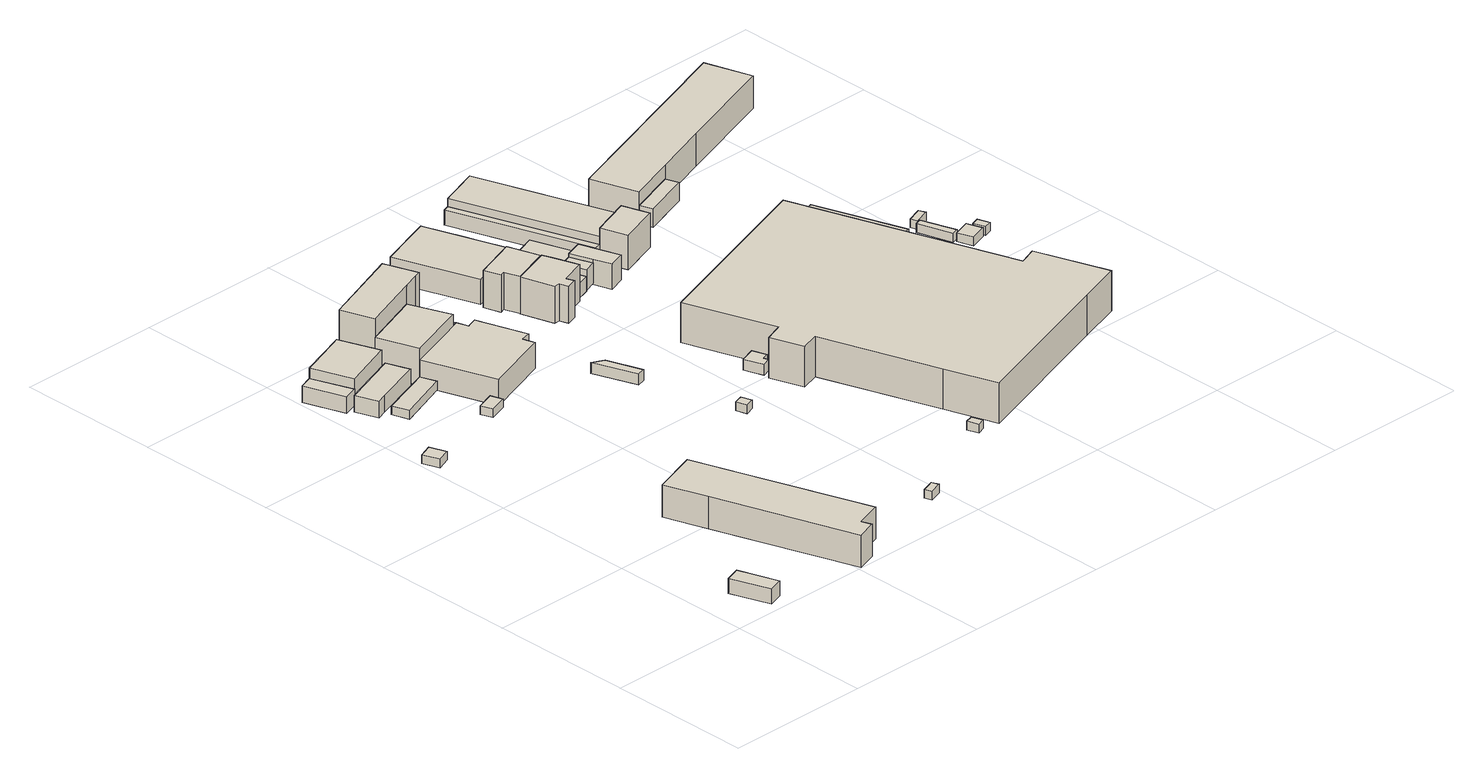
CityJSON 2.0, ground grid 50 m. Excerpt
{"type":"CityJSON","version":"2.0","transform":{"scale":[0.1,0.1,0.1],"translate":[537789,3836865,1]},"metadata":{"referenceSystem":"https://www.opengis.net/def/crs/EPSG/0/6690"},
"CityObjects":{
"building1":{"type":"Building","attributes":{"計測周辺長":39.94,"1/2500図郭":55,"区名":"此花区","町丁目名称":"常吉２丁目","街区番号":9,"class":"3003","usage":"402","measuredHeight":5.2,"storeysAboveGround":2,"BuildingDetailAttribute.buildingRoofEdgeArea":79.57,"BuildingDetailAttribute.buildingStructureType":"610","BuildingDetailAttribute.buildingStructureOrgType":"2","BuildingDetailAttribute.detailedUsage":"1401","BuildingDetailAttribute.specifiedBuildingCoverageRate":0.6,"BuildingDetailAttribute.surveyYear":2017,"BuildingTsunamiRiskAttribute.description":"1","BuildingTsunamiRiskAttribute.rank":"2","BuildingTsunamiRiskAttribute.depth":0.59,"BuildingHighTideRiskAttribute.description":"1","BuildingHighTideRiskAttribute.rank":"3","BuildingHighTideRiskAttribute.depth":3.52,"BuildingIDAttribute.prefecture":"27","BuildingIDAttribute.city":"27104"},"geometry":[{"type":"Solid","lod":"1","boundaries":[[[[0,1,2,3]],[[2,4,5,3]],[[1,6,4,2]],[[0,7,6,1]],[[3,5,7,0]],[[4,6,7,5]]]]}]},
"building2":{"type":"Building","attributes":{"計測周辺長":22.3,"1/2500図郭":45,"区名":"此花区","町丁目名称":"常吉２丁目","街区番号":11,"class":"3001","usage":"431","storeysAboveGround":1,"BuildingDetailAttribute.buildingRoofEdgeArea":30.81,"BuildingDetailAttribute.buildingStructureType":"610","BuildingDetailAttribute.buildingStructureOrgType":"2","BuildingDetailAttribute.detailedUsage":"1720","BuildingDetailAttribute.specifiedBuildingCoverageRate":0.6,"BuildingDetailAttribute.surveyYear":2017,"BuildingTsunamiRiskAttribute.description":"1","BuildingTsunamiRiskAttribute.rank":"2","BuildingTsunamiRiskAttribute.depth":0.54,"BuildingHighTideRiskAttribute.description":"1","BuildingHighTideRiskAttribute.rank":"3","BuildingHighTideRiskAttribute.depth":3.46,"BuildingIDAttribute.prefecture":"27","BuildingIDAttribute.city":"27104"},"geometry":[{"type":"Solid","lod":"1","boundaries":[[[[8,9,10,11]],[[10,12,13,11]],[[9,14,12,10]],[[8,15,14,9]],[[11,13,15,8]],[[12,14,15,13]]]]}]},
"building3":{"type":"Building","attributes":{"計測周辺長":166.53,"1/2500図郭":55,"区名":"此花区","町丁目名称":"常吉２丁目","街区番号":9,"class":"3001","usage":"431","measuredHeight":11,"storeysAboveGround":2,"BuildingDetailAttribute.buildingRoofEdgeArea":1087.37,"BuildingDetailAttribute.buildingStructureType":"610","BuildingDetailAttribute.buildingStructureOrgType":"2","BuildingDetailAttribute.detailedUsage":"1720","BuildingDetailAttribute.specifiedBuildingCoverageRate":0.6,"BuildingDetailAttribute.surveyYear":2017,"BuildingTsunamiRiskAttribute.description":"1","BuildingTsunamiRiskAttribute.rank":"2","BuildingTsunamiRiskAttribute.depth":1.04,"BuildingHighTideRiskAttribute.description":"1","BuildingHighTideRiskAttribute.rank":"3","BuildingHighTideRiskAttribute.depth":4.25,"BuildingIDAttribute.prefecture":"27","BuildingIDAttribute.city":"27104"},"geometry":[{"type":"Solid","lod":"1","boundaries":[[[[16,17,18,19,20,21,22,23]],[[22,24,25,23]],[[21,26,24,22]],[[20,27,26,21]],[[19,28,27,20]],[[18,29,28,19]],[[17,30,29,18]],[[16,31,30,17]],[[23,25,31,16]],[[24,26,27,28,29,30,31,25]]]]}]},
"building4":{"type":"Building","attributes":{"計測周辺長":39.76,"1/2500図郭":45,"区名":"此花区","町丁目名称":"常吉２丁目","街区番号":11,"class":"3003","usage":"431","measuredHeight":5.7,"storeysAboveGround":1,"BuildingDetailAttribute.buildingRoofEdgeArea":74.99,"BuildingDetailAttribute.buildingStructureType":"610","BuildingDetailAttribute.buildingStructureOrgType":"2","BuildingDetailAttribute.detailedUsage":"1720","BuildingDetailAttribute.specifiedBuildingCoverageRate":0.6,"BuildingDetailAttribute.surveyYear":2017,"BuildingTsunamiRiskAttribute.description":"1","BuildingTsunamiRiskAttribute.rank":"1","BuildingTsunamiRiskAttribute.depth":0.33,"BuildingHighTideRiskAttribute.description":"1","BuildingHighTideRiskAttribute.rank":"3","BuildingHighTideRiskAttribute.depth":3.25,"BuildingIDAttribute.prefecture":"27","BuildingIDAttribute.city":"27104"},"geometry":[{"type":"Solid","lod":"1","boundaries":[[[[32,33,34,35]],[[34,36,37,35]],[[33,38,36,34]],[[32,39,38,33]],[[35,37,39,32]],[[36,38,39,37]]]]}]},
"building5":{"type":"Building","attributes":{"計測周辺長":59.46,"1/2500図郭":45,"区名":"此花区","町丁目名称":"常吉２丁目","街区番号":11,"class":"3001","usage":"431","measuredHeight":5.7,"storeysAboveGround":2,"BuildingDetailAttribute.buildingRoofEdgeArea":177.06,"BuildingDetailAttribute.buildingStructureType":"610","BuildingDetailAttribute.buildingStructureOrgType":"2","BuildingDetailAttribute.detailedUsage":"1720","BuildingDetailAttribute.specifiedBuildingCoverageRate":0.6,"BuildingDetailAttribute.surveyYear":2017,"BuildingTsunamiRiskAttribute.description":"1","BuildingTsunamiRiskAttribute.rank":"1","BuildingTsunamiRiskAttribute.depth":0.1,"BuildingHighTideRiskAttribute.description":"1","BuildingHighTideRiskAttribute.rank":"3","BuildingHighTideRiskAttribute.depth":3.02,"BuildingIDAttribute.prefecture":"27","BuildingIDAttribute.city":"27104"},"geometry":[{"type":"Solid","lod":"1","boundaries":[[[[40,41,42,43,44,45]],[[44,46,47,45]],[[43,48,46,44]],[[42,49,48,43]],[[41,50,49,42]],[[40,51,50,41]],[[45,47,51,40]],[[46,48,49,50,51,47]]]]}]},
"building6":{"type":"Building","attributes":{"計測周辺長":67.37,"1/2500図郭":45,"区名":"此花区","町丁目名称":"常吉２丁目","街区番号":11,"class":"3001","usage":"431","measuredHeight":9.3,"storeysAboveGround":2,"BuildingDetailAttribute.buildingRoofEdgeArea":279.75,"BuildingDetailAttribute.buildingStructureType":"610","BuildingDetailAttribute.buildingStructureOrgType":"2","BuildingDetailAttribute.detailedUsage":"1720","BuildingDetailAttribute.specifiedBuildingCoverageRate":0.6,"BuildingDetailAttribute.surveyYear":2017,"BuildingTsunamiRiskAttribute.description":"1","BuildingTsunamiRiskAttribute.rank":"1","BuildingTsunamiRiskAttribute.depth":0.33,"BuildingHighTideRiskAttribute.description":"1","BuildingHighTideRiskAttribute.rank":"3","BuildingHighTideRiskAttribute.depth":3.25,"BuildingIDAttribute.prefecture":"27","BuildingIDAttribute.city":"27104"},"geometry":[{"type":"Solid","lod":"1","boundaries":[[[[35,52,53,32]],[[53,54,55,32]],[[52,56,54,53]],[[35,57,56,52]],[[32,55,57,35]],[[54,56,57,55]]]]}]},
"building7":{"type":"Building","attributes":{"class":"3001","BuildingDetailAttribute.specifiedBuildingCoverageRate":0.6,"BuildingDetailAttribute.surveyYear":2017,"BuildingTsunamiRiskAttribute.description":"1","BuildingTsunamiRiskAttribute.rank":"1","BuildingTsunamiRiskAttribute.depth":0.11,"BuildingHighTideRiskAttribute.description":"1","BuildingHighTideRiskAttribute.rank":"2","BuildingHighTideRiskAttribute.depth":2.92,"BuildingIDAttribute.prefecture":"27","BuildingIDAttribute.city":"27104"},"geometry":[{"type":"Solid","lod":"1","boundaries":[[[[58,59,60,61]],[[60,62,63,61]],[[59,64,62,60]],[[58,65,64,59]],[[61,63,65,58]],[[62,64,65,63]]]]}]},
"building8":{"type":"Building","attributes":{"class":"3001","BuildingDetailAttribute.specifiedBuildingCoverageRate":0.6,"BuildingDetailAttribute.surveyYear":2017,"BuildingTsunamiRiskAttribute.description":"1","BuildingTsunamiRiskAttribute.rank":"2","BuildingTsunamiRiskAttribute.depth":0.58,"BuildingHighTideRiskAttribute.description":"1","BuildingHighTideRiskAttribute.rank":"3","BuildingHighTideRiskAttribute.depth":3.51,"BuildingIDAttribute.prefecture":"27","BuildingIDAttribute.city":"27104"},"geometry":[{"type":"Solid","lod":"1","boundaries":[[[[66,67,68,69]],[[68,70,71,69]],[[67,72,70,68]],[[66,73,72,67]],[[69,71,73,66]],[[70,72,73,71]]]]}]},
"building9":{"type":"Building","attributes":{"計測周辺長":85.79,"1/2500図郭":45,"区名":"此花区","町丁目名称":"常吉２丁目","街区番号":11,"class":"3001","usage":"431","measuredHeight":12.8,"storeysAboveGround":3,"BuildingDetailAttribute.buildingRoofEdgeArea":417.97,"BuildingDetailAttribute.buildingStructureType":"610","BuildingDetailAttribute.buildingStructureOrgType":"2","BuildingDetailAttribute.detailedUsage":"1720","BuildingDetailAttribute.specifiedBuildingCoverageRate":0.6,"BuildingDetailAttribute.surveyYear":2017,"BuildingTsunamiRiskAttribute.description":"1","BuildingTsunamiRiskAttribute.rank":"1","BuildingTsunamiRiskAttribute.depth":0.37,"BuildingHighTideRiskAttribute.description":"1","BuildingHighTideRiskAttribute.rank":"3","BuildingHighTideRiskAttribute.depth":3.3,"BuildingIDAttribute.prefecture":"27","BuildingIDAttribute.city":"27104"},"geometry":[{"type":"Solid","lod":"1","boundaries":[[[[74,75,76,77]],[[76,78,79,77]],[[75,80,78,76]],[[74,81,80,75]],[[77,79,81,74]],[[78,80,81,79]]]]}]},
"building10":{"type":"Building","attributes":{"計測周辺長":101.67,"1/2500図郭":45,"区名":"此花区","町丁目名称":"常吉２丁目","街区番号":11,"class":"3001","usage":"431","measuredHeight":9,"storeysAboveGround":2,"BuildingDetailAttribute.buildingRoofEdgeArea":645.27,"BuildingDetailAttribute.buildingStructureType":"610","BuildingDetailAttribute.buildingStructureOrgType":"2","BuildingDetailAttribute.detailedUsage":"1720","BuildingDetailAttribute.specifiedBuildingCoverageRate":0.6,"BuildingDetailAttribute.surveyYear":2017,"BuildingTsunamiRiskAttribute.description":"1","BuildingTsunamiRiskAttribute.rank":"2","BuildingTsunamiRiskAttribute.depth":0.52,"BuildingHighTideRiskAttribute.description":"1","BuildingHighTideRiskAttribute.rank":"3","BuildingHighTideRiskAttribute.depth":3.44,"BuildingIDAttribute.prefecture":"27","BuildingIDAttribute.city":"27104"},"geometry":[{"type":"Solid","lod":"1","boundaries":[[[[82,83,84,85,86,87,88,89,90]],[[89,91,92,90]],[[88,93,91,89]],[[87,94,93,88]],[[86,95,94,87]],[[85,96,95,86]],[[84,97,96,85]],[[83,98,97,84]],[[82,99,98,83]],[[90,92,99,82]],[[91,93,94,95,96,97,98,99,92]]]]}]},
"building11":{"type":"Building","attributes":{"計測周辺長":84.91,"1/2500図郭":45,"区名":"此花区","町丁目名称":"常吉２丁目","街区番号":11,"class":"3001","usage":"431","measuredHeight":19.4,"storeysAboveGround":3,"BuildingDetailAttribute.buildingRoofEdgeArea":367.75,"BuildingDetailAttribute.buildingStructureType":"610","BuildingDetailAttribute.buildingStructureOrgType":"2","BuildingDetailAttribute.detailedUsage":"1720","BuildingDetailAttribute.specifiedBuildingCoverageRate":0.6,"BuildingDetailAttribute.surveyYear":2017,"BuildingTsunamiRiskAttribute.description":"1","BuildingTsunamiRiskAttribute.rank":"1","BuildingTsunamiRiskAttribute.depth":0.43,"BuildingHighTideRiskAttribute.description":"1","BuildingHighTideRiskAttribute.rank":"3","BuildingHighTideRiskAttribute.depth":3.35,"BuildingIDAttribute.prefecture":"27","BuildingIDAttribute.city":"27104"},"geometry":[{"type":"Solid","lod":"1","boundaries":[[[[100,101,102,103,104,105]],[[104,106,107,105]],[[103,108,106,104]],[[102,109,108,103]],[[101,110,109,102]],[[100,111,110,101]],[[105,107,111,100]],[[106,108,109,110,111,107]]]]}]},
"building12":{"type":"Building","attributes":{"class":"3001","BuildingDetailAttribute.specifiedBuildingCoverageRate":0.6,"BuildingDetailAttribute.surveyYear":2017,"BuildingTsunamiRiskAttribute.description":"1","BuildingTsunamiRiskAttribute.rank":"2","BuildingTsunamiRiskAttribute.depth":1.11,"BuildingHighTideRiskAttribute.description":"1","BuildingHighTideRiskAttribute.rank":"3","BuildingHighTideRiskAttribute.depth":4.04,"BuildingIDAttribute.prefecture":"27","BuildingIDAttribute.city":"27104"},"geometry":[{"type":"Solid","lod":"1","boundaries":[[[[112,113,114,115]],[[114,116,117,115]],[[113,118,116,114]],[[112,119,118,113]],[[115,117,119,112]],[[116,118,119,117]]]]}]},
"building13":{"type":"Building","attributes":{"計測周辺長":85.79,"1/2500図郭":45,"区名":"此花区","町丁目名称":"常吉２丁目","街区番号":11,"class":"3001","usage":"431","measuredHeight":6.6,"storeysAboveGround":3,"BuildingDetailAttribute.buildingRoofEdgeArea":417.97,"BuildingDetailAttribute.buildingStructureType":"610","BuildingDetailAttribute.buildingStructureOrgType":"2","BuildingDetailAttribute.detailedUsage":"1720","BuildingDetailAttribute.specifiedBuildingCoverageRate":0.6,"BuildingDetailAttribute.surveyYear":2017,"BuildingTsunamiRiskAttribute.description":"1","BuildingTsunamiRiskAttribute.rank":"1","BuildingTsunamiRiskAttribute.depth":0.46,"BuildingHighTideRiskAttribute.description":"1","BuildingHighTideRiskAttribute.rank":"3","BuildingHighTideRiskAttribute.depth":3.39,"BuildingIDAttribute.prefecture":"27","BuildingIDAttribute.city":"27104"},"geometry":[{"type":"Solid","lod":"1","boundaries":[[[[120,121,90,89,122]],[[89,123,124,122]],[[90,125,123,89]],[[121,126,125,90]],[[120,127,126,121]],[[122,124,127,120]],[[123,125,126,127,124]]]]}]},
"building14":{"type":"Building","attributes":{"class":"3001","measuredHeight":3.7,"BuildingDetailAttribute.specifiedBuildingCoverageRate":0.6,"BuildingDetailAttribute.surveyYear":2017,"BuildingTsunamiRiskAttribute.description":"1","BuildingTsunamiRiskAttribute.rank":"2","BuildingTsunamiRiskAttribute.depth":0.71,"BuildingHighTideRiskAttribute.description":"1","BuildingHighTideRiskAttribute.rank":"3","BuildingHighTideRiskAttribute.depth":3.64,"BuildingIDAttribute.prefecture":"27","BuildingIDAttribute.city":"27104"},"geometry":[{"type":"Solid","lod":"1","boundaries":[[[[128,129,130,131]],[[130,132,133,131]],[[129,134,132,130]],[[128,135,134,129]],[[131,133,135,128]],[[132,134,135,133]]]]}]},
"building15":{"type":"Building","attributes":{"計測周辺長":14.5,"1/2500図郭":45,"区名":"此花区","町丁目名称":"常吉２丁目","街区番号":9,"class":"3001","usage":"454","storeysAboveGround":1,"BuildingDetailAttribute.buildingRoofEdgeArea":13.06,"BuildingDetailAttribute.buildingStructureType":"610","BuildingDetailAttribute.buildingStructureOrgType":"2","BuildingDetailAttribute.detailedUsage":"1930","BuildingDetailAttribute.specifiedBuildingCoverageRate":0.6,"BuildingDetailAttribute.surveyYear":2017,"BuildingTsunamiRiskAttribute.description":"1","BuildingTsunamiRiskAttribute.rank":"2","BuildingTsunamiRiskAttribute.depth":0.81,"BuildingHighTideRiskAttribute.description":"1","BuildingHighTideRiskAttribute.rank":"3","BuildingHighTideRiskAttribute.depth":3.75,"BuildingIDAttribute.prefecture":"27","BuildingIDAttribute.city":"27104"},"geometry":[{"type":"Solid","lod":"1","boundaries":[[[[136,137,138,139]],[[138,140,141,139]],[[137,142,140,138]],[[136,143,142,137]],[[139,141,143,136]],[[140,142,143,141]]]]}]},
"building16":{"type":"Building","attributes":{"計測周辺長":13.92,"1/2500図郭":55,"区名":"此花区","町丁目名称":"常吉２丁目","街区番号":6,"class":"3001","usage":"441","storeysAboveGround":1,"BuildingDetailAttribute.buildingRoofEdgeArea":11.75,"BuildingDetailAttribute.buildingStructureType":"610","BuildingDetailAttribute.buildingStructureOrgType":"2","BuildingDetailAttribute.detailedUsage":"1520","BuildingDetailAttribute.specifiedBuildingCoverageRate":0.6,"BuildingDetailAttribute.surveyYear":2017,"BuildingTsunamiRiskAttribute.description":"1","BuildingTsunamiRiskAttribute.rank":"2","BuildingTsunamiRiskAttribute.depth":1.14,"BuildingHighTideRiskAttribute.description":"1","BuildingHighTideRiskAttribute.rank":"3","BuildingHighTideRiskAttribute.depth":4.07,"BuildingIDAttribute.prefecture":"27","BuildingIDAttribute.city":"27104"},"geometry":[{"type":"Solid","lod":"1","boundaries":[[[[144,145,146,147]],[[146,148,149,147]],[[145,150,148,146]],[[144,151,150,145]],[[147,149,151,144]],[[148,150,151,149]]]]}]},
"building17":{"type":"Building","attributes":{"計測周辺長":25.36,"1/2500図郭":45,"区名":"此花区","町丁目名称":"常吉２丁目","街区番号":6,"class":"3001","usage":"441","measuredHeight":3.6,"storeysAboveGround":1,"BuildingDetailAttribute.buildingRoofEdgeArea":35.48,"BuildingDetailAttribute.buildingStructureType":"610","BuildingDetailAttribute.buildingStructureOrgType":"2","BuildingDetailAttribute.detailedUsage":"1520","BuildingDetailAttribute.specifiedBuildingCoverageRate":0.6,"BuildingDetailAttribute.surveyYear":2017,"BuildingTsunamiRiskAttribute.description":"1","BuildingTsunamiRiskAttribute.rank":"2","BuildingTsunamiRiskAttribute.depth":0.9,"BuildingHighTideRiskAttribute.description":"1","BuildingHighTideRiskAttribute.rank":"3","BuildingHighTideRiskAttribute.depth":3.83,"BuildingIDAttribute.prefecture":"27","BuildingIDAttribute.city":"27104"},"geometry":[{"type":"Solid","lod":"1","boundaries":[[[[152,153,154,155,156,157]],[[156,158,159,157]],[[155,160,158,156]],[[154,161,160,155]],[[153,162,161,154]],[[152,163,162,153]],[[157,159,163,152]],[[158,160,161,162,163,159]]]]}]},
"building18":{"type":"Building","attributes":{"計測周辺長":54.32,"1/2500図郭":45,"区名":"此花区","町丁目名称":"常吉２丁目","街区番号":5,"class":"3001","usage":"441","measuredHeight":12.8,"storeysAboveGround":3,"BuildingDetailAttribute.buildingRoofEdgeArea":171.05,"BuildingDetailAttribute.buildingStructureType":"610","BuildingDetailAttribute.buildingStructureOrgType":"2","BuildingDetailAttribute.detailedUsage":"1424","BuildingDetailAttribute.specifiedBuildingCoverageRate":0.6,"BuildingDetailAttribute.surveyYear":2017,"BuildingTsunamiRiskAttribute.description":"1","BuildingTsunamiRiskAttribute.rank":"2","BuildingTsunamiRiskAttribute.depth":0.64,"BuildingHighTideRiskAttribute.description":"1","BuildingHighTideRiskAttribute.rank":"3","BuildingHighTideRiskAttribute.depth":3.56,"BuildingIDAttribute.prefecture":"27","BuildingIDAttribute.city":"27104"},"geometry":[{"type":"Solid","lod":"1","boundaries":[[[[164,165,166,167,168,169]],[[168,170,171,169]],[[167,172,170,168]],[[166,173,172,167]],[[165,174,173,166]],[[164,175,174,165]],[[169,171,175,164]],[[170,172,173,174,175,171]]]]}]},
"building19":{"type":"Building","attributes":{"class":"3001","measuredHeight":12.7,"BuildingDetailAttribute.specifiedBuildingCoverageRate":0.6,"BuildingDetailAttribute.surveyYear":2017,"BuildingTsunamiRiskAttribute.description":"1","BuildingTsunamiRiskAttribute.rank":"1","BuildingTsunamiRiskAttribute.depth":0.27,"BuildingHighTideRiskAttribute.description":"1","BuildingHighTideRiskAttribute.rank":"3","BuildingHighTideRiskAttribute.depth":3.19,"BuildingIDAttribute.prefecture":"27","BuildingIDAttribute.city":"27104"},"geometry":[{"type":"Solid","lod":"1","boundaries":[[[[176,177,178]],[[177,179,175,178]],[[176,171,179,177]],[[178,175,171,176]],[[179,171,175]]]]}]},
"building20":{"type":"Building","attributes":{"計測周辺長":59.88,"1/2500図郭":45,"区名":"此花区","町丁目名称":"常吉２丁目","街区番号":5,"class":"3002","usage":"441","measuredHeight":12.7,"storeysAboveGround":3,"BuildingDetailAttribute.buildingRoofEdgeArea":196.56,"BuildingDetailAttribute.buildingStructureType":"610","BuildingDetailAttribute.buildingStructureOrgType":"2","BuildingDetailAttribute.detailedUsage":"1510","BuildingDetailAttribute.specifiedBuildingCoverageRate":0.6,"BuildingDetailAttribute.surveyYear":2017,"BuildingTsunamiRiskAttribute.description":"1","BuildingTsunamiRiskAttribute.rank":"2","BuildingTsunamiRiskAttribute.depth":0.66,"BuildingHighTideRiskAttribute.description":"1","BuildingHighTideRiskAttribute.rank":"3","BuildingHighTideRiskAttribute.depth":3.58,"BuildingIDAttribute.prefecture":"27","BuildingIDAttribute.city":"27104"},"geometry":[{"type":"Solid","lod":"1","boundaries":[[[[180,181,182,183,184,185,186,187,188,189,190,191,192]],[[191,193,194,192]],[[190,195,193,191]],[[189,196,195,190]],[[188,197,196,189]],[[187,198,197,188]],[[186,199,198,187]],[[185,200,199,186]],[[184,201,200,185]],[[183,202,201,184]],[[182,203,202,183]],[[181,204,203,182]],[[180,205,204,181]],[[192,194,205,180]],[[193,195,196,197,198,199,200,201,202,203,204,205,194]]]]}]},
"building21":{"type":"Building","attributes":{"計測周辺長":101.19,"1/2500図郭":45,"区名":"此花区","町丁目名称":"常吉２丁目","街区番号":5,"class":"3001","usage":"431","measuredHeight":8.5,"storeysAboveGround":2,"BuildingDetailAttribute.buildingRoofEdgeArea":617.51,"BuildingDetailAttribute.buildingStructureType":"610","BuildingDetailAttribute.buildingStructureOrgType":"2","BuildingDetailAttribute.detailedUsage":"1720","BuildingDetailAttribute.specifiedBuildingCoverageRate":0.6,"BuildingDetailAttribute.surveyYear":2017,"BuildingTsunamiRiskAttribute.description":"1","BuildingTsunamiRiskAttribute.rank":"1","BuildingTsunamiRiskAttribute.depth":0.21,"BuildingHighTideRiskAttribute.description":"1","BuildingHighTideRiskAttribute.rank":"3","BuildingHighTideRiskAttribute.depth":3.14,"BuildingIDAttribute.prefecture":"27","BuildingIDAttribute.city":"27104"},"geometry":[{"type":"Solid","lod":"1","boundaries":[[[[206,207,208,209,210,211]],[[210,212,213,211]],[[209,214,212,210]],[[208,215,214,209]],[[207,216,215,208]],[[206,217,216,207]],[[211,213,217,206]],[[212,214,215,216,217,213]]]]}]},
"building22":{"type":"Building","attributes":{"計測周辺長":28.14,"1/2500図郭":45,"区名":"此花区","町丁目名称":"常吉２丁目","街区番号":5,"class":"3001","usage":"431","measuredHeight":5.1,"storeysAboveGround":1,"BuildingDetailAttribute.buildingRoofEdgeArea":48.29,"BuildingDetailAttribute.buildingStructureType":"610","BuildingDetailAttribute.buildingStructureOrgType":"2","BuildingDetailAttribute.detailedUsage":"1740","BuildingDetailAttribute.specifiedBuildingCoverageRate":0.6,"BuildingDetailAttribute.surveyYear":2017,"BuildingTsunamiRiskAttribute.description":"1","BuildingTsunamiRiskAttribute.rank":"2","BuildingTsunamiRiskAttribute.depth":0.58,"BuildingHighTideRiskAttribute.description":"1","BuildingHighTideRiskAttribute.rank":"3","BuildingHighTideRiskAttribute.depth":3.5,"BuildingIDAttribute.prefecture":"27","BuildingIDAttribute.city":"27104"},"geometry":[{"type":"Solid","lod":"1","boundaries":[[[[218,219,220,221,222]],[[221,223,224,222]],[[220,225,223,221]],[[219,226,225,220]],[[218,227,226,219]],[[222,224,227,218]],[[223,225,226,227,224]]]]}]},
"building23":{"type":"Building","attributes":{"計測周辺長":28.57,"1/2500図郭":45,"区名":"此花区","町丁目名称":"常吉２丁目","街区番号":5,"class":"3003","usage":"431","measuredHeight":5.1,"storeysAboveGround":1,"BuildingDetailAttribute.buildingRoofEdgeArea":32.22,"BuildingDetailAttribute.buildingStructureType":"610","BuildingDetailAttribute.buildingStructureOrgType":"2","BuildingDetailAttribute.detailedUsage":"1720","BuildingDetailAttribute.specifiedBuildingCoverageRate":0.6,"BuildingDetailAttribute.surveyYear":2017,"BuildingHighTideRiskAttribute.description":"1","BuildingHighTideRiskAttribute.rank":"2","BuildingHighTideRiskAttribute.depth":2.82,"BuildingIDAttribute.prefecture":"27","BuildingIDAttribute.city":"27104"},"geometry":[{"type":"Solid","lod":"1","boundaries":[[[[228,229,230,231]],[[230,232,233,231]],[[229,234,232,230]],[[228,235,234,229]],[[231,233,235,228]],[[232,234,235,233]]]]}]},
"building24":{"type":"Building","attributes":{"計測周辺長":62.73,"1/2500図郭":45,"区名":"此花区","町丁目名称":"常吉２丁目","街区番号":5,"class":"3001","usage":"431","measuredHeight":5.9,"storeysAboveGround":1,"BuildingDetailAttribute.buildingRoofEdgeArea":245.55,"BuildingDetailAttribute.buildingStructureType":"610","BuildingDetailAttribute.buildingStructureOrgType":"2","BuildingDetailAttribute.detailedUsage":"1720","BuildingDetailAttribute.specifiedBuildingCoverageRate":0.6,"BuildingDetailAttribute.surveyYear":2017,"BuildingTsunamiRiskAttribute.description":"1","BuildingTsunamiRiskAttribute.rank":"1","BuildingTsunamiRiskAttribute.depth":0.02,"BuildingHighTideRiskAttribute.description":"1","BuildingHighTideRiskAttribute.rank":"2","BuildingHighTideRiskAttribute.depth":2.79,"BuildingIDAttribute.prefecture":"27","BuildingIDAttribute.city":"27104"},"geometry":[{"type":"Solid","lod":"1","boundaries":[[[[236,237,238,239]],[[238,240,241,239]],[[237,242,240,238]],[[236,243,242,237]],[[239,241,243,236]],[[240,242,243,241]]]]}]},
"building25":{"type":"Building","attributes":{"計測周辺長":25.25,"1/2500図郭":45,"区名":"此花区","町丁目名称":"常吉２丁目","街区番号":5,"class":"3001","usage":"431","measuredHeight":7.2,"storeysAboveGround":2,"BuildingDetailAttribute.buildingRoofEdgeArea":36.56,"BuildingDetailAttribute.buildingStructureType":"610","BuildingDetailAttribute.buildingStructureOrgType":"2","BuildingDetailAttribute.detailedUsage":"1720","BuildingDetailAttribute.specifiedBuildingCoverageRate":0.6,"BuildingDetailAttribute.surveyYear":2017,"BuildingTsunamiRiskAttribute.description":"1","BuildingTsunamiRiskAttribute.rank":"2","BuildingTsunamiRiskAttribute.depth":0.58,"BuildingHighTideRiskAttribute.description":"1","BuildingHighTideRiskAttribute.rank":"3","BuildingHighTideRiskAttribute.depth":3.5,"BuildingIDAttribute.prefecture":"27","BuildingIDAttribute.city":"27104"},"geometry":[{"type":"Solid","lod":"1","boundaries":[[[[244,245,246,247]],[[246,248,249,247]],[[245,250,248,246]],[[244,251,250,245]],[[247,249,251,244]],[[248,250,251,249]]]]}]},
"building26":{"type":"Building","attributes":{"計測周辺長":41.19,"1/2500図郭":45,"区名":"此花区","町丁目名称":"常吉２丁目","街区番号":5,"class":"3001","usage":"441","measuredHeight":8.6,"storeysAboveGround":2,"BuildingDetailAttribute.buildingRoofEdgeArea":88.91,"BuildingDetailAttribute.buildingStructureType":"610","BuildingDetailAttribute.buildingStructureOrgType":"2","BuildingDetailAttribute.detailedUsage":"1510","BuildingDetailAttribute.specifiedBuildingCoverageRate":0.6,"BuildingDetailAttribute.surveyYear":2017,"BuildingTsunamiRiskAttribute.description":"1","BuildingTsunamiRiskAttribute.rank":"2","BuildingTsunamiRiskAttribute.depth":0.52,"BuildingHighTideRiskAttribute.description":"1","BuildingHighTideRiskAttribute.rank":"3","BuildingHighTideRiskAttribute.depth":3.45,"BuildingIDAttribute.prefecture":"27","BuildingIDAttribute.city":"27104"},"geometry":[{"type":"Solid","lod":"1","boundaries":[[[[252,253,254,255,256]],[[255,257,258,256]],[[254,259,257,255]],[[253,260,259,254]],[[252,261,260,253]],[[256,258,261,252]],[[257,259,260,261,258]]]]}]},
"building27":{"type":"Building","attributes":{"計測周辺長":105.54,"1/2500図郭":45,"区名":"此花区","町丁目名称":"常吉２丁目","街区番号":5,"class":"3003","usage":"441","measuredHeight":5.3,"storeysAboveGround":1,"BuildingDetailAttribute.buildingRoofEdgeArea":122.52,"BuildingDetailAttribute.buildingStructureType":"610","BuildingDetailAttribute.buildingStructureOrgType":"2","BuildingDetailAttribute.detailedUsage":"1510","BuildingDetailAttribute.specifiedBuildingCoverageRate":0.6,"BuildingDetailAttribute.surveyYear":2017,"BuildingHighTideRiskAttribute.description":"1","BuildingHighTideRiskAttribute.rank":"2","BuildingHighTideRiskAttribute.depth":2.8,"BuildingIDAttribute.prefecture":"27","BuildingIDAttribute.city":"27104"},"geometry":[{"type":"Solid","lod":"1","boundaries":[[[[262,263,264,265]],[[264,266,267,265]],[[263,268,266,264]],[[262,269,268,263]],[[265,267,269,262]],[[266,268,269,267]]]]}]},
"building28":{"type":"Building","attributes":{"計測周辺長":148.94,"1/2500図郭":45,"区名":"此花区","町丁目名称":"常吉２丁目","街区番号":5,"class":"3001","usage":"441","measuredHeight":8.4,"storeysAboveGround":2,"BuildingDetailAttribute.buildingRoofEdgeArea":879.03,"BuildingDetailAttribute.buildingStructureType":"610","BuildingDetailAttribute.buildingStructureOrgType":"2","BuildingDetailAttribute.detailedUsage":"1510","BuildingDetailAttribute.specifiedBuildingCoverageRate":0.6,"BuildingDetailAttribute.surveyYear":2017,"BuildingTsunamiRiskAttribute.description":"1","BuildingTsunamiRiskAttribute.rank":"1","BuildingTsunamiRiskAttribute.depth":0.03,"BuildingHighTideRiskAttribute.description":"1","BuildingHighTideRiskAttribute.rank":"2","BuildingHighTideRiskAttribute.depth":2.81,"BuildingIDAttribute.prefecture":"27","BuildingIDAttribute.city":"27104"},"geometry":[{"type":"Solid","lod":"1","boundaries":[[[[270,271,272,273]],[[272,274,275,273]],[[271,276,274,272]],[[270,277,276,271]],[[273,275,277,270]],[[274,276,277,275]]]]}]},
"building29":{"type":"Building","attributes":{"計測周辺長":148.94,"1/2500図郭":45,"区名":"此花区","町丁目名称":"常吉２丁目","街区番号":5,"class":"3001","usage":"441","measuredHeight":11.9,"storeysAboveGround":2,"BuildingDetailAttribute.buildingRoofEdgeArea":879.03,"BuildingDetailAttribute.buildingStructureType":"610","BuildingDetailAttribute.buildingStructureOrgType":"2","BuildingDetailAttribute.detailedUsage":"1510","BuildingDetailAttribute.specifiedBuildingCoverageRate":0.6,"BuildingDetailAttribute.surveyYear":2017,"BuildingTsunamiRiskAttribute.description":"1","BuildingTsunamiRiskAttribute.rank":"1","BuildingTsunamiRiskAttribute.depth":0.36,"BuildingHighTideRiskAttribute.description":"1","BuildingHighTideRiskAttribute.rank":"3","BuildingHighTideRiskAttribute.depth":3.29,"BuildingIDAttribute.prefecture":"27","BuildingIDAttribute.city":"27104"},"geometry":[{"type":"Solid","lod":"1","boundaries":[[[[278,279,280,281]],[[280,282,283,281]],[[279,284,282,280]],[[278,285,284,279]],[[281,283,285,278]],[[282,284,285,283]]]]}]},
"building30":{"type":"Building","attributes":{"計測周辺長":374.73,"1/2500図郭":45,"区名":"此花区","町丁目名称":"常吉２丁目","街区番号":6,"class":"3001","usage":"441","measuredHeight":13.9,"storeysAboveGround":3,"BuildingDetailAttribute.buildingRoofEdgeArea":7441.09,"BuildingDetailAttribute.buildingStructureType":"603","BuildingDetailAttribute.buildingStructureOrgType":"3","BuildingDetailAttribute.detailedUsage":"1520","BuildingDetailAttribute.specifiedBuildingCoverageRate":0.6,"BuildingDetailAttribute.surveyYear":2017,"BuildingTsunamiRiskAttribute.description":"1","BuildingTsunamiRiskAttribute.rank":"2","BuildingTsunamiRiskAttribute.depth":0.65,"BuildingHighTideRiskAttribute.description":"1","BuildingHighTideRiskAttribute.rank":"3","BuildingHighTideRiskAttribute.depth":3.46,"BuildingIDAttribute.prefecture":"27","BuildingIDAttribute.city":"27104"},"geometry":[{"type":"Solid","lod":"1","boundaries":[[[[286,287,288,289,290,291,292,293,294,295,296,297]],[[296,298,299,297]],[[295,300,298,296]],[[294,301,300,295]],[[293,302,301,294]],[[292,303,302,293]],[[291,304,303,292]],[[290,305,304,291]],[[289,306,305,290]],[[288,307,306,289]],[[287,308,307,288]],[[286,309,308,287]],[[297,299,309,286]],[[298,300,301,302,303,304,305,306,307,308,309,299]]]]}]},
"building31":{"type":"Building","attributes":{"class":"3003","measuredHeight":6.4,"BuildingDetailAttribute.specifiedBuildingCoverageRate":0.6,"BuildingDetailAttribute.surveyYear":2017,"BuildingTsunamiRiskAttribute.description":"1","BuildingTsunamiRiskAttribute.rank":"1","BuildingTsunamiRiskAttribute.depth":0.34,"BuildingHighTideRiskAttribute.description":"1","BuildingHighTideRiskAttribute.rank":"3","BuildingHighTideRiskAttribute.depth":3.26,"BuildingIDAttribute.prefecture":"27","BuildingIDAttribute.city":"27104"},"geometry":[{"type":"Solid","lod":"1","boundaries":[[[[310,311,312,313]],[[312,314,315,313]],[[311,316,314,312]],[[310,317,316,311]],[[313,315,317,310]],[[314,316,317,315]]]]}]},
"building32":{"type":"Building","attributes":{"計測周辺長":85.53,"1/2500図郭":45,"区名":"此花区","町丁目名称":"常吉２丁目","街区番号":6,"class":"3003","usage":"441","measuredHeight":8,"storeysAboveGround":2,"BuildingDetailAttribute.buildingRoofEdgeArea":327.59,"BuildingDetailAttribute.buildingStructureType":"610","BuildingDetailAttribute.buildingStructureOrgType":"2","BuildingDetailAttribute.detailedUsage":"1520","BuildingDetailAttribute.specifiedBuildingCoverageRate":0.6,"BuildingDetailAttribute.surveyYear":2017,"BuildingTsunamiRiskAttribute.description":"1","BuildingTsunamiRiskAttribute.rank":"2","BuildingTsunamiRiskAttribute.depth":0.55,"BuildingHighTideRiskAttribute.description":"1","BuildingHighTideRiskAttribute.rank":"3","BuildingHighTideRiskAttribute.depth":3.48,"BuildingIDAttribute.prefecture":"27","BuildingIDAttribute.city":"27104"},"geometry":[{"type":"Solid","lod":"1","boundaries":[[[[318,319,320,321]],[[320,322,323,321]],[[319,324,322,320]],[[318,325,324,319]],[[321,323,325,318]],[[322,324,325,323]]]]}]},
"building33":{"type":"Building","attributes":{"計測周辺長":28.94,"1/2500図郭":45,"区名":"此花区","町丁目名称":"常吉２丁目","街区番号":6,"class":"3003","usage":"441","measuredHeight":6.4,"storeysAboveGround":2,"BuildingDetailAttribute.buildingRoofEdgeArea":51.88,"BuildingDetailAttribute.buildingStructureType":"610","BuildingDetailAttribute.buildingStructureOrgType":"2","BuildingDetailAttribute.detailedUsage":"1520","BuildingDetailAttribute.specifiedBuildingCoverageRate":0.6,"BuildingDetailAttribute.surveyYear":2017,"BuildingTsunamiRiskAttribute.description":"1","BuildingTsunamiRiskAttribute.rank":"2","BuildingTsunamiRiskAttribute.depth":0.75,"BuildingHighTideRiskAttribute.description":"1","BuildingHighTideRiskAttribute.rank":"3","BuildingHighTideRiskAttribute.depth":3.68,"BuildingIDAttribute.prefecture":"27","BuildingIDAttribute.city":"27104"},"geometry":[{"type":"Solid","lod":"1","boundaries":[[[[326,327,328,329]],[[328,330,331,329]],[[327,332,330,328]],[[326,333,332,327]],[[329,331,333,326]],[[330,332,333,331]]]]}]},
"building34":{"type":"Building","attributes":{"計測周辺長":21.82,"1/2500図郭":45,"区名":"此花区","町丁目名称":"常吉２丁目","街区番号":6,"class":"3003","usage":"441","measuredHeight":5.2,"storeysAboveGround":1,"BuildingDetailAttribute.buildingRoofEdgeArea":26.59,"BuildingDetailAttribute.buildingStructureType":"610","BuildingDetailAttribute.buildingStructureOrgType":"2","BuildingDetailAttribute.detailedUsage":"1520","BuildingDetailAttribute.specifiedBuildingCoverageRate":0.6,"BuildingDetailAttribute.surveyYear":2017,"BuildingTsunamiRiskAttribute.description":"1","BuildingTsunamiRiskAttribute.rank":"2","BuildingTsunamiRiskAttribute.depth":0.95,"BuildingHighTideRiskAttribute.description":"1","BuildingHighTideRiskAttribute.rank":"3","BuildingHighTideRiskAttribute.depth":3.88,"BuildingIDAttribute.prefecture":"27","BuildingIDAttribute.city":"27104"},"geometry":[{"type":"Solid","lod":"1","boundaries":[[[[334,335,336,337]],[[336,338,339,337]],[[335,340,338,336]],[[334,341,340,335]],[[337,339,341,334]],[[338,340,341,339]]]]}]},
"building35":{"type":"Building","attributes":{"計測周辺長":30.02,"1/2500図郭":45,"区名":"此花区","町丁目名称":"常吉２丁目","街区番号":6,"class":"3003","usage":"441","storeysAboveGround":1,"BuildingDetailAttribute.buildingRoofEdgeArea":31.18,"BuildingDetailAttribute.buildingStructureType":"610","BuildingDetailAttribute.buildingStructureOrgType":"2","BuildingDetailAttribute.detailedUsage":"1520","BuildingDetailAttribute.specifiedBuildingCoverageRate":0.6,"BuildingDetailAttribute.surveyYear":2017,"BuildingTsunamiRiskAttribute.description":"1","BuildingTsunamiRiskAttribute.rank":"2","BuildingTsunamiRiskAttribute.depth":0.94,"BuildingHighTideRiskAttribute.description":"1","BuildingHighTideRiskAttribute.rank":"3","BuildingHighTideRiskAttribute.depth":3.87,"BuildingIDAttribute.prefecture":"27","BuildingIDAttribute.city":"27104"},"geometry":[{"type":"Solid","lod":"1","boundaries":[[[[342,343,344,345]],[[344,346,347,345]],[[343,348,346,344]],[[342,349,348,343]],[[345,347,349,342]],[[346,348,349,347]]]]}]},
"building36":{"type":"Building","attributes":{"計測周辺長":134.94,"1/2500図郭":45,"区名":"此花区","町丁目名称":"常吉２丁目","街区番号":5,"class":"3001","usage":"431","measuredHeight":11.2,"storeysAboveGround":2,"BuildingDetailAttribute.buildingRoofEdgeArea":776.32,"BuildingDetailAttribute.buildingStructureType":"610","BuildingDetailAttribute.buildingStructureOrgType":"2","BuildingDetailAttribute.detailedUsage":"1720","BuildingDetailAttribute.specifiedBuildingCoverageRate":0.6,"BuildingDetailAttribute.surveyYear":2017,"BuildingTsunamiRiskAttribute.description":"1","BuildingTsunamiRiskAttribute.rank":"1","BuildingTsunamiRiskAttribute.depth":0.36,"BuildingHighTideRiskAttribute.description":"1","BuildingHighTideRiskAttribute.rank":"3","BuildingHighTideRiskAttribute.depth":3.3,"BuildingIDAttribute.prefecture":"27","BuildingIDAttribute.city":"27104"},"geometry":[{"type":"Solid","lod":"1","boundaries":[[[[350,351,352,353,354,355]],[[354,356,357,355]],[[353,358,356,354]],[[352,359,358,353]],[[351,360,359,352]],[[350,361,360,351]],[[355,357,361,350]],[[356,358,359,360,361,357]]]]}]},
"building37":{"type":"Building","attributes":{"計測周辺長":23.77,"1/2500図郭":45,"区名":"此花区","町丁目名称":"常吉２丁目","街区番号":6,"class":"3001","usage":"441","storeysAboveGround":1,"BuildingDetailAttribute.buildingRoofEdgeArea":35.25,"BuildingDetailAttribute.buildingStructureType":"610","BuildingDetailAttribute.buildingStructureOrgType":"2","BuildingDetailAttribute.detailedUsage":"1520","BuildingDetailAttribute.specifiedBuildingCoverageRate":0.6,"BuildingDetailAttribute.surveyYear":2017,"BuildingTsunamiRiskAttribute.description":"1","BuildingTsunamiRiskAttribute.rank":"2","BuildingTsunamiRiskAttribute.depth":0.93,"BuildingHighTideRiskAttribute.description":"1","BuildingHighTideRiskAttribute.rank":"3","BuildingHighTideRiskAttribute.depth":3.86,"BuildingIDAttribute.prefecture":"27","BuildingIDAttribute.city":"27104"},"geometry":[{"type":"Solid","lod":"1","boundaries":[[[[362,363,364,365]],[[364,366,367,365]],[[363,368,366,364]],[[362,369,368,363]],[[365,367,369,362]],[[366,368,369,367]]]]}]},
"building38":{"type":"Building","attributes":{"計測周辺長":16.59,"1/2500図郭":45,"区名":"此花区","町丁目名称":"常吉２丁目","街区番号":6,"class":"3001","usage":"441","storeysAboveGround":1,"BuildingDetailAttribute.buildingRoofEdgeArea":14.75,"BuildingDetailAttribute.buildingStructureType":"610","BuildingDetailAttribute.buildingStructureOrgType":"2","BuildingDetailAttribute.detailedUsage":"1520","BuildingDetailAttribute.specifiedBuildingCoverageRate":0.6,"BuildingDetailAttribute.surveyYear":2017,"BuildingTsunamiRiskAttribute.description":"1","BuildingTsunamiRiskAttribute.rank":"2","BuildingTsunamiRiskAttribute.depth":0.92,"BuildingHighTideRiskAttribute.description":"1","BuildingHighTideRiskAttribute.rank":"3","BuildingHighTideRiskAttribute.depth":3.85,"BuildingIDAttribute.prefecture":"27","BuildingIDAttribute.city":"27104"},"geometry":[{"type":"Solid","lod":"1","boundaries":[[[[370,371,372,373]],[[372,374,375,373]],[[371,376,374,372]],[[370,377,376,371]],[[373,375,377,370]],[[374,376,377,375]]]]}]},
"building39":{"type":"Building","attributes":{"class":"3001","BuildingDetailAttribute.specifiedBuildingCoverageRate":0.6,"BuildingDetailAttribute.surveyYear":2017,"BuildingTsunamiRiskAttribute.description":"1","BuildingTsunamiRiskAttribute.rank":"2","BuildingTsunamiRiskAttribute.depth":0.93,"BuildingHighTideRiskAttribute.description":"1","BuildingHighTideRiskAttribute.rank":"3","BuildingHighTideRiskAttribute.depth":3.86,"BuildingIDAttribute.prefecture":"27","BuildingIDAttribute.city":"27104"},"geometry":[{"type":"Solid","lod":"1","boundaries":[[[[378,379,380,381]],[[380,382,383,381]],[[379,384,382,380]],[[378,385,384,379]],[[381,383,385,378]],[[382,384,385,383]]]]}]}
},
"vertices":[
[115,161,17],[167,179,17],[214,43,17],[162,25,17],[214,43,69],[162,25,69],[167,179,69],[115,161,69],
[4,1347,18],[51,1365,18],[72,1308,18],[25,1290,18],[72,1308,48],[25,1290,48],[51,1365,48],[4,1347,48],
[301,630,9],[461,684,9],[528,485,9],[662,90,9],[571,59,9],[583,25,9],[513,1,9],[351,483,9],[513,1,120],[351,483,120],[583,25,120],[571,59,120],[662,90,120],[528,485,120],[461,684,120],[301,630,120],
[100,1728,20],[51,1712,20],[2,1852,20],[49,1868,20],[2,1852,77],[49,1868,77],[51,1712,77],[100,1728,77],
[68,1698,23],[105,1711,23],[270,1770,23],[298,1690,23],[131,1634,23],[96,1621,23],[131,1634,80],[96,1621,80],[298,1690,80],[270,1770,80],[105,1711,80],[68,1698,80],
[226,1932,20],[277,1793,20],[277,1793,112],[100,1728,112],[226,1932,112],[49,1868,112],
[138,1611,22],[319,1674,22],[338,1619,22],[157,1553,22],[338,1619,52],[157,1553,52],[319,1674,52],[138,1611,52],
[331,1431,18],[394,1452,18],[408,1411,18],[345,1390,18],[408,1411,48],[345,1390,48],[394,1452,48],[331,1431,48],
[481,1892,18],[536,1751,18],[323,1678,18],[274,1818,18],[323,1678,146],[274,1818,146],[536,1751,146],[481,1892,146],
[568,1718,17],[605,1731,17],[662,1559,17],[627,1549,17],[640,1509,17],[408,1429,17],[323,1678,17],[536,1751,17],[555,1758,17],[536,1751,107],[555,1758,107],[323,1678,107],[408,1429,107],[640,1509,107],[627,1549,107],[662,1559,107],[605,1731,107],[568,1718,107],
[274,1818,16],[236,1932,16],[520,2035,16],[561,1920,16],[535,1911,16],[481,1892,16],[535,1911,210],[481,1892,210],[561,1920,210],[520,2035,210],[236,1932,210],[274,1818,210],
[932,157,12],[976,172,12],[985,147,12],[940,132,12],[985,147,42],[940,132,42],[976,172,42],[932,157,42],
[535,1911,17],[589,1770,17],[481,1892,17],[536,1751,83],[481,1892,83],[555,1758,83],[589,1770,83],[535,1911,83],
[741,1376,14],[782,1357,14],[823,1236,14],[795,1227,14],[823,1236,51],[795,1227,51],[782,1357,51],[741,1376,51],
[893,917,14],[925,927,14],[936,890,14],[904,879,14],[936,890,44],[904,879,44],[925,927,44],[893,917,44],
[1303,353,13],[1331,361,13],[1344,324,13],[1316,313,13],[1344,324,43],[1316,313,43],[1331,361,43],[1303,353,43],
[1077,1071,14],[1131,1090,14],[1148,1041,14],[1125,1033,14],[1131,1016,14],[1100,1005,14],[1131,1016,51],[1100,1005,51],[1125,1033,51],[1148,1041,51],[1131,1090,51],[1077,1071,51],
[837,1773,16],[819,1823,16],[802,1818,16],[784,1875,16],[933,1927,16],[969,1818,16],[933,1927,144],[969,1818,144],[784,1875,144],[802,1818,144],[819,1823,144],[837,1773,144],
[969,1818,17],[969,1817,17],[837,1773,17],[969,1817,144],
[1009,1718,15],[1013,1707,15],[1015,1700,15],[928,1669,15],[938,1644,15],[901,1631,15],[891,1661,15],[871,1661,15],[837,1773,15],[969,1817,15],[969,1818,15],[974,1819,15],[984,1792,15],[974,1819,142],[984,1792,142],[969,1818,142],[969,1817,142],[837,1773,142],[871,1661,142],[891,1661,142],[901,1631,142],[938,1644,142],[928,1669,142],[1015,1700,142],[1013,1707,142],[1009,1718,142],
[948,2068,16],[985,1960,16],[791,1893,16],[693,2177,16],[887,2244,16],[936,2103,16],[887,2244,102],[936,2103,102],[693,2177,102],[791,1893,102],[985,1960,102],[948,2068,102],
[1013,1707,17],[1009,1718,17],[987,1784,17],[1043,1803,17],[1069,1726,17],[1043,1803,68],[1069,1726,68],[987,1784,68],[1009,1718,68],[1013,1707,68],
[948,2068,22],[974,2078,22],[1012,1969,22],[985,1960,22],[1012,1969,73],[985,1960,73],[974,2078,73],[948,2068,73],
[937,1934,18],[1090,1988,18],[1139,1844,18],[984,1792,18],[1139,1844,77],[984,1792,77],[1090,1988,77],[937,1934,77],
[1112,1741,19],[1069,1726,19],[1043,1803,19],[1085,1817,19],[1043,1803,91],[1085,1817,91],[1069,1726,91],[1112,1741,91],
[1085,1817,16],[1144,1837,16],[1190,1701,16],[1132,1681,16],[1112,1741,16],[1132,1681,103],[1112,1741,103],[1190,1701,103],[1144,1837,103],[1085,1817,103],
[1218,1821,26],[1194,1813,26],[1032,2290,26],[1054,2298,26],[1032,2290,78],[1054,2298,78],[1194,1813,78],[1218,1821,78],
[1218,1821,22],[1054,2298,22],[1194,2347,22],[1357,1870,22],[1194,2347,106],[1357,1870,106],[1054,2298,106],[1218,1821,106],
[1357,1870,15],[1388,1779,15],[1249,1731,15],[1218,1821,15],[1249,1731,134],[1218,1821,134],[1388,1779,134],[1357,1870,134],
[1951,499,11],[1401,314,11],[1341,493,11],[1206,895,11],[1141,874,11],[1102,988,11],[1167,1012,11],[1062,1320,11],[1704,1534,11],[1959,777,11],[2021,800,11],[2106,551,11],[2021,800,150],[2106,551,150],[1959,777,150],[1704,1534,150],[1062,1320,150],[1167,1012,150],[1102,988,150],[1141,874,150],[1206,895,150],[1341,493,150],[1401,314,150],[1951,499,150],
[1624,1953,18],[1639,1910,18],[1474,1853,18],[1459,1896,18],[1474,1853,82],[1459,1896,82],[1639,1910,82],[1624,1953,82],
[1717,1497,13],[1812,1528,13],[1917,1219,13],[1823,1186,13],[1917,1219,93],[1823,1186,93],[1812,1528,93],[1717,1497,93],
[1896,1084,13],[1958,1104,13],[1984,1030,13],[1922,1009,13],[1984,1030,78],[1922,1009,78],[1958,1104,78],[1896,1084,78],
[1980,942,14],[2015,953,14],[2038,885,14],[2003,873,14],[2038,885,66],[2003,873,66],[2015,953,66],[1980,942,66],
[2017,1287,13],[2039,1295,13],[2078,1176,13],[2053,1168,13],[2078,1176,43],[2053,1168,43],[2039,1295,43],[2017,1287,43],
[2182,2144,17],[1817,2020,17],[1624,1953,17],[1459,1896,17],[1404,2056,17],[2131,2303,17],[1404,2056,129],[2131,2303,129],[1459,1896,129],[1624,1953,129],[1817,2020,129],[2182,2144,129],
[2064,1164,13],[2123,1184,13],[2141,1130,13],[2082,1110,13],[2141,1130,43],[2082,1110,43],[2123,1184,43],[2064,1164,43],
[2023,1319,13],[2076,1339,13],[2085,1315,13],[2031,1295,13],[2085,1315,43],[2031,1295,43],[2076,1339,43],[2023,1319,43],
[2136,1168,14],[2163,1178,14],[2177,1137,14],[2150,1128,14],[2177,1137,44],[2150,1128,44],[2163,1178,44],[2136,1168,44]
]}
